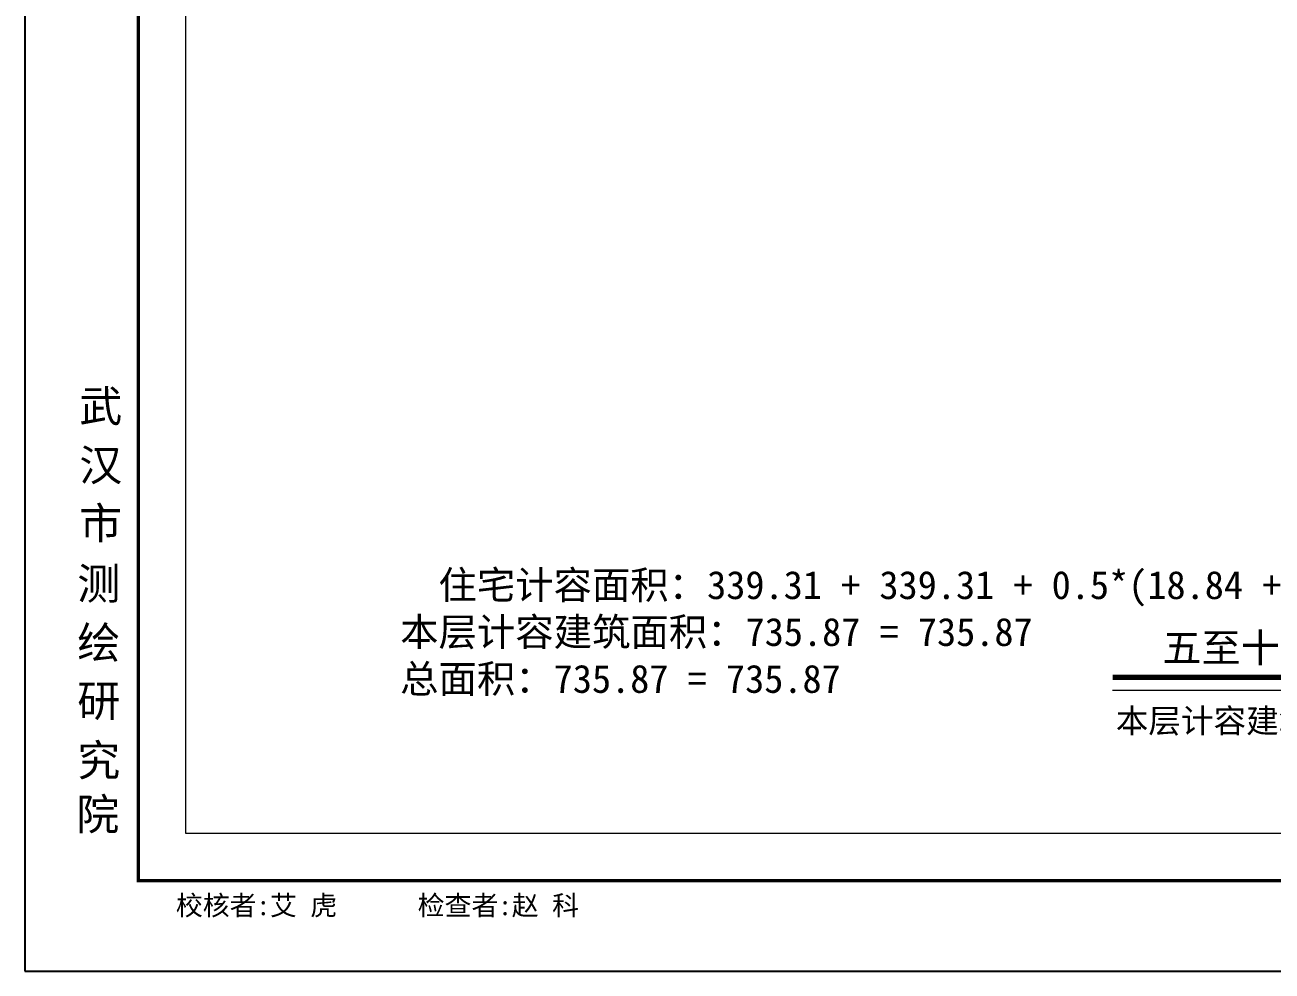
# Model space of a CAD drawing. Extents: x 512858 to 514372, y -232486 to -231710.
# Drawn here: x 513168.66 to 513215.73, y -232185.14 to -232149.42 of the extents above; entities that cross this region are included whole.
import ezdxf

# ---------------------------------------------------------------- set-up
doc = ezdxf.new("R2010")
doc.units = 0
doc.header["$LTSCALE"] = 1000
doc.layers.add('$计算结果', color=7, linetype='Continuous')
doc.layers.add('楼层注记', color=7, linetype='Continuous')
doc.layers.add('图廓', color=252, linetype='Continuous', lineweight=9)
doc.layers.add('打印图框', color=252, linetype='Continuous', plot=False)
doc.styles.add('dw', font='simhei.ttf')
doc.styles.add('STYLE1', font='stylu.ttf')
doc.styles.add('宋体', font='simsun.ttc', dxfattribs={"width": 0.7, "height": 10})

msp = doc.modelspace()

# ---------------------------------------------------------------- linework, layer by layer
at = {"layer": '图廓', "color": 0, "const_width": 0.119, "elevation": 0}
msp.add_lwpolyline([(513172.939, -232105.214), (513277.74, -232105.214), (513277.74, -232181.73), (513172.939, -232181.73)], close=True, dxfattribs=at)
at = {"layer": '图廓', "color": 0, "elevation": 0}
msp.add_lwpolyline([(513174.726, -232107), (513275.954, -232107), (513275.954, -232179.944), (513174.726, -232179.944)], close=True, dxfattribs=at)
at = {"layer": '图廓', "color": 7, "const_width": 0.2, "elevation": 0}
msp.add_lwpolyline([(513209.715, -232174.05), (513226.232, -232174.05)], dxfattribs=at)
at = {"layer": '图廓', "color": 7, "elevation": 0}
msp.add_lwpolyline([(513209.715, -232174.539), (513226.232, -232174.539)], dxfattribs=at)
at = {"layer": '打印图框', "color": 6, "ltscale": 0.5, "elevation": 0}
msp.add_lwpolyline([(513168.658, -232185.142), (513281.966, -232185.142), (513281.966, -232100.169), (513168.658, -232100.169)], close=True, dxfattribs=at)

# ---------------------------------------------------------------- texts
at = {"layer": '$计算结果', "insert": (513182.821, -232172.396), "char_height": 1.062172, "width": 84.98136, "attachment_point": 4, "style": 'dw'}
msp.add_mtext('  住宅计容面积：339.31 + 339.31 + 0.5*(18.84 + 18.84 + 18.84 + 18.84 + 12.61 + 12.61 + 3.48 + 3.48 + 3.48 + 3.48) = 735.87\\P本层计容建筑面积：735.87 = 735.87\\P总面积：735.87 = 735.87', dxfattribs=at)
at = {"layer": '图廓', "color": 0, "linetype": 'Continuous', "style": 'STYLE1'}
for s, p in [('武', (513170.706, -232164.405)), ('汉', (513170.706, -232166.636)), ('市', (513170.706, -232168.827)), ('测', (513170.632, -232171.109)), ('绘', (513170.632, -232173.34)), ('研', (513170.632, -232175.53)), ('究', (513170.632, -232177.782)), ('院', (513170.595, -232179.819))]:
    msp.add_text(s, height=1.191, dxfattribs=at).set_placement(p)
at = {"layer": '图廓', "color": 7, "style": 'dw'}
msp.add_text('本层计容建筑面积735.87平方米', height=0.90221, dxfattribs=at).set_placement((513209.834, -232176.146))
at = {"layer": '图廓', "color": 0, "style": '宋体'}
msp.add_text(' 校核者:艾 虎      检查者:赵 科', height=0.74432, dxfattribs=at).set_placement((513173.849, -232183.035))
at = {"layer": '楼层注记', "style": 'dw'}
msp.add_text('五至十三层平面图', height=1.0827, dxfattribs=at).set_placement((513211.596, -232173.476))

doc.saveas('drawing.dxf')
